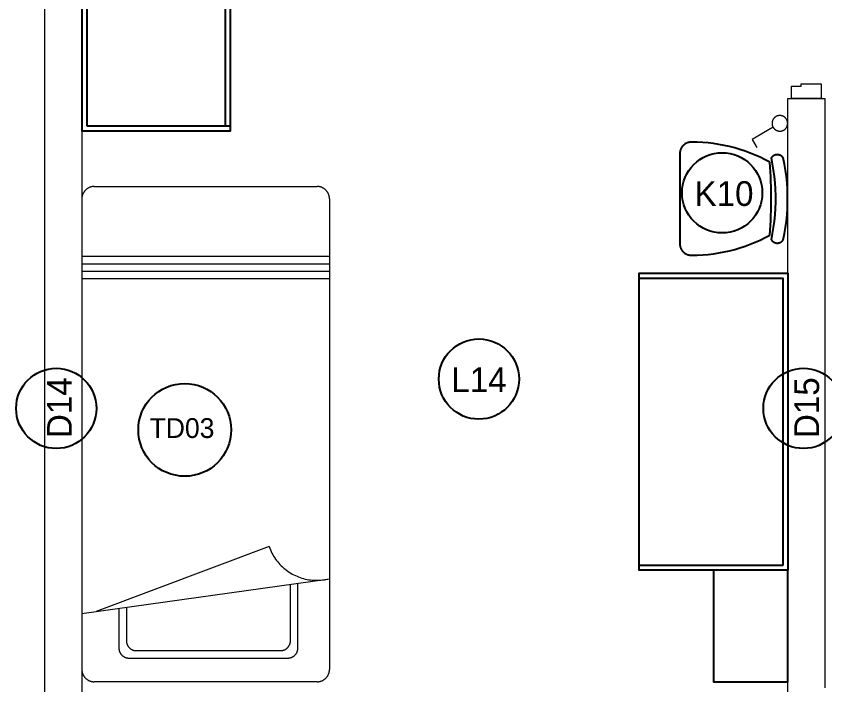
# Model space of a CAD drawing. Header units: metres. Extents: x 0 to 2861, y -1 to 1496.
# Drawn here: x 18.259 to 21.525, y 4.762 to 7.463 of the extents above; entities that cross this region are included whole.
import ezdxf

# ---------------------------------------------------------------- set-up
doc = ezdxf.new("R2010")
doc.units = ezdxf.units.M
for name, color, linetype, lineweight in [('#SAKLAR', 4, 'Continuous', 20), ('ARS-KUSEN', 25, 'Continuous', 9), ('ARS_DINDING', 1, 'Continuous', 15)]:
    doc.layers.add(name, color=color, linetype=linetype, lineweight=lineweight)
for name, color, linetype in [('ARS-FURNITURE', 252, 'Continuous'), ('FURNITURE', 251, 'Continuous'), ('TEKS', 7, 'Continuous')]:
    doc.layers.add(name, color=color, linetype=linetype)

# ---------------------------------------------------------------- blocks, each defined once
blk = doc.blocks.new('ADZXCV')
at = {"layer": 'FURNITURE'}
for points in [[(68700.2, 12163), (68675, 12168.1), (68649.7, 12172.3), (68624.2, 12175.8), (68598.6, 12178.3), (68573, 12180), (68547.3, 12180.9), (68521.6, 12180.9), (68495.9, 12180), (68470.3, 12178.3), (68444.7, 12175.8), (68419.2, 12172.3), (68393.9, 12168.1), (68368.7, 12163)], [(68368.7, 12163), (68367.8, 12162.4), (68367, 12161.8), (68366.3, 12161.2), (68365.5, 12160.5), (68364.8, 12159.8), (68364.1, 12159.1), (68363.4, 12158.3), (68362.7, 12157.6), (68362.1, 12156.8), (68361.5, 12156), (68360.9, 12155.2), (68360.4, 12154.3), (68359.8, 12153.4), (68359.3, 12152.6), (68358.9, 12151.7), (68358.5, 12150.7), (68358.1, 12149.8), (68357.7, 12148.9), (68357.4, 12147.9), (68357.1, 12147), (68356.8, 12146), (68356.6, 12145), (68356.4, 12144), (68356.3, 12143), (68356.1, 12142), (68356.1, 12141), (68356, 12140), (68356, 12139), (68356, 12138), (68356.1, 12137), (68356.1, 12136), (68356.3, 12135), (68356.4, 12134), (68356.6, 12133), (68356.8, 12132), (68357.1, 12131), (68357.4, 12130.1), (68357.7, 12129.1), (68358.1, 12128.2), (68358.5, 12127.2), (68358.9, 12126.3), (68359.3, 12125.4), (68359.8, 12124.5), (68360.4, 12123.7), (68360.9, 12122.8), (68361.5, 12122), (68362.1, 12121.2), (68362.7, 12120.4), (68363.4, 12119.6), (68364.1, 12118.9), (68364.8, 12118.2), (68365.5, 12117.5), (68366.3, 12116.8), (68367, 12116.2), (68367.8, 12115.6), (68368.7, 12115)], [(68700.2, 12115), (68701, 12115.6), (68701.8, 12116.2), (68702.6, 12116.8), (68703.4, 12117.5), (68704.1, 12118.2), (68704.8, 12118.9), (68705.5, 12119.6), (68706.2, 12120.4), (68706.8, 12121.2), (68707.4, 12122), (68708, 12122.8), (68708.5, 12123.7), (68709, 12124.5), (68709.5, 12125.4), (68710, 12126.3), (68710.4, 12127.2), (68710.8, 12128.2), (68711.2, 12129.1), (68711.5, 12130.1), (68711.8, 12131), (68712, 12132), (68712.3, 12133), (68712.5, 12134), (68712.6, 12135), (68712.7, 12136), (68712.8, 12137), (68712.9, 12138), (68712.9, 12139), (68712.9, 12140), (68712.8, 12141), (68712.7, 12142), (68712.6, 12143), (68712.5, 12144), (68712.3, 12145), (68712, 12146), (68711.8, 12147), (68711.5, 12147.9), (68711.2, 12148.9), (68710.8, 12149.8), (68710.4, 12150.7), (68710, 12151.7), (68709.5, 12152.6), (68709, 12153.4), (68708.5, 12154.3), (68708, 12155.2), (68707.4, 12156), (68706.8, 12156.8), (68706.2, 12157.6), (68705.5, 12158.3), (68704.8, 12159.1), (68704.1, 12159.8), (68703.4, 12160.5), (68702.6, 12161.2), (68701.8, 12161.8), (68701, 12162.4), (68700.2, 12163)], [(68700.2, 12115), (68675, 12120.1), (68649.7, 12124.3), (68624.2, 12127.8), (68598.6, 12130.3), (68573, 12132), (68547.3, 12132.9), (68521.6, 12132.9), (68495.9, 12132), (68470.3, 12130.3), (68444.7, 12127.8), (68419.2, 12124.3), (68393.9, 12120.1), (68368.7, 12115)], [(68680.6, 12109.1), (68621.9, 12112.9), (68563.1, 12114.8), (68504.3, 12114.7), (68445.5, 12112.8), (68386.7, 12109)], [(68386.7, 12109), (68376.4, 12089.6), (68366.7, 12070), (68357.7, 12050), (68349.4, 12029.7), (68341.8, 12009.1), (68334.9, 11988.3), (68328.7, 11967.3), (68323.2, 11946.1), (68318.5, 11924.7), (68314.4, 11903.1), (68311.1, 11881.4), (68308.6, 11859.7), (68306.8, 11837.8), (68305.7, 11815.9), (68305.4, 11794)], [(68762, 11794), (68761.7, 11815.9), (68760.6, 11837.8), (68758.8, 11859.7), (68756.3, 11881.5), (68753, 11903.2), (68748.9, 11924.7), (68744.2, 11946.1), (68738.7, 11967.4), (68732.5, 11988.4), (68725.6, 12009.2), (68717.9, 12029.8), (68709.6, 12050.1), (68700.6, 12070.1), (68690.9, 12089.8), (68680.6, 12109.1)], [(68305.4, 11794), (68305.3, 11792.4), (68305.4, 11790.7), (68305.4, 11789.1), (68305.6, 11787.5), (68305.8, 11785.9), (68306, 11784.3), (68306.3, 11782.7), (68306.7, 11781.1), (68307.1, 11779.6), (68307.5, 11778), (68308, 11776.5), (68308.6, 11775), (68309.2, 11773.5), (68309.9, 11772), (68310.6, 11770.6), (68311.4, 11769.1), (68312.2, 11767.7), (68313.1, 11766.4), (68314, 11765), (68315, 11763.7), (68316, 11762.5), (68317, 11761.2), (68318.1, 11760), (68319.2, 11758.9), (68320.4, 11757.7), (68321.6, 11756.7), (68322.8, 11755.6), (68324.1, 11754.6), (68325.4, 11753.7), (68326.8, 11752.8), (68328.2, 11751.9), (68329.6, 11751.1), (68331, 11750.4), (68332.4, 11749.7), (68333.9, 11749), (68335.4, 11748.4), (68337, 11747.8), (68338.5, 11747.3), (68340, 11746.9), (68341.6, 11746.5), (68343.2, 11746.2), (68344.8, 11745.9), (68346.4, 11745.7), (68348, 11745.5), (68349.6, 11745.4), (68351.2, 11745.3), (68352.9, 11745.3)], [(68714.5, 11745.3), (68716.2, 11745.3), (68717.8, 11745.4), (68719.4, 11745.5), (68721, 11745.7), (68722.6, 11745.9), (68724.2, 11746.2), (68725.8, 11746.5), (68727.4, 11746.9), (68728.9, 11747.3), (68730.5, 11747.8), (68732, 11748.4), (68733.5, 11749), (68735, 11749.7), (68736.4, 11750.4), (68737.8, 11751.1), (68739.2, 11751.9), (68740.6, 11752.8), (68742, 11753.7), (68743.3, 11754.6), (68744.6, 11755.6), (68745.8, 11756.7), (68747, 11757.7), (68748.2, 11758.9), (68749.3, 11760), (68750.4, 11761.2), (68751.4, 11762.5), (68752.4, 11763.7), (68753.4, 11765), (68754.3, 11766.4), (68755.2, 11767.7), (68756, 11769.1), (68756.8, 11770.6), (68757.5, 11772), (68758.2, 11773.5), (68758.8, 11775), (68759.4, 11776.5), (68759.9, 11778), (68760.3, 11779.6), (68760.7, 11781.1), (68761.1, 11782.7), (68761.4, 11784.3), (68761.6, 11785.9), (68761.8, 11787.5), (68762, 11789.1), (68762, 11790.7), (68762.1, 11792.4), (68762, 11794)], [(68352.9, 11745.3), (68714.5, 11745.3)]]:
    blk.add_lwpolyline(points, dxfattribs=at)
blk = doc.blocks.new('JUM')
at = {"layer": 'FURNITURE', "lineweight": 13}
for points in [[(61208, 1254.9), (61206.3, 1254.9), (61204.6, 1254.8), (61202.9, 1254.7), (61201.2, 1254.5), (61199.5, 1254.2), (61197.9, 1253.9), (61196.2, 1253.5), (61194.5, 1253.1), (61192.9, 1252.6), (61191.3, 1252), (61189.7, 1251.4), (61188.1, 1250.8), (61186.6, 1250.1), (61185, 1249.3), (61183.5, 1248.5), (61182, 1247.6), (61180.6, 1246.7), (61179.2, 1245.8), (61177.8, 1244.8), (61176.5, 1243.7), (61175.2, 1242.6), (61173.9, 1241.5), (61172.7, 1240.3), (61171.5, 1239.1), (61170.3, 1237.8), (61169.2, 1236.5), (61168.2, 1235.1), (61167.2, 1233.8), (61166.2, 1232.3), (61165.3, 1230.9), (61164.4, 1229.4), (61163.6, 1227.9), (61162.9, 1226.4), (61162.2, 1224.8), (61161.5, 1223.3), (61160.9, 1221.7), (61160.4, 1220), (61159.9, 1218.4), (61159.4, 1216.8), (61159.1, 1215.1), (61158.8, 1213.4), (61158.5, 1211.7), (61158.3, 1210), (61158.1, 1208.3), (61158.1, 1206.6), (61158, 1204.9)], [(61208, 1254.9), (62108, 1254.9)], [(62158, 1204.9), (62158, 1206.6), (62157.9, 1208.3), (62157.8, 1210), (62157.6, 1211.7), (62157.3, 1213.4), (62157, 1215.1), (62156.6, 1216.8), (62156.2, 1218.4), (62155.7, 1220), (62155.1, 1221.7), (62154.5, 1223.3), (62153.9, 1224.8), (62153.2, 1226.4), (62152.4, 1227.9), (62151.6, 1229.4), (62150.7, 1230.9), (62149.8, 1232.3), (62148.9, 1233.8), (62147.9, 1235.1), (62146.8, 1236.5), (62145.7, 1237.8), (62144.6, 1239.1), (62143.4, 1240.3), (62142.2, 1241.5), (62140.9, 1242.6), (62139.6, 1243.7), (62138.2, 1244.8), (62136.9, 1245.8), (62135.4, 1246.7), (62134, 1247.6), (62132.5, 1248.5), (62131, 1249.3), (62129.5, 1250.1), (62127.9, 1250.8), (62126.4, 1251.4), (62124.8, 1252), (62123.2, 1252.6), (62121.5, 1253.1), (62119.9, 1253.5), (62118.2, 1253.9), (62116.5, 1254.2), (62114.8, 1254.5), (62113.1, 1254.7), (62111.4, 1254.8), (62109.7, 1254.9), (62108, 1254.9)], [(61158, -695.1), (61158, 1204.9)], [(62158, -695.1), (62158, 1204.9)], [(61325.9, 1159.3), (61324.5, 1159.3), (61323.1, 1159.2), (61321.8, 1159.1), (61320.4, 1159), (61319.1, 1158.7), (61317.7, 1158.5), (61316.4, 1158.2), (61315.1, 1157.8), (61313.8, 1157.5), (61312.5, 1157), (61311.2, 1156.5), (61309.9, 1156), (61308.7, 1155.5), (61307.5, 1154.8), (61306.3, 1154.2), (61305.1, 1153.5), (61303.9, 1152.8), (61302.8, 1152), (61301.7, 1151.2), (61300.6, 1150.4), (61299.6, 1149.5), (61298.6, 1148.6), (61297.6, 1147.6), (61296.6, 1146.6), (61295.7, 1145.6), (61294.8, 1144.6), (61294, 1143.5), (61293.2, 1142.4), (61292.4, 1141.3), (61291.7, 1140.1), (61291, 1138.9), (61290.4, 1137.7), (61289.7, 1136.5), (61289.2, 1135.3), (61288.7, 1134), (61288.2, 1132.7), (61287.7, 1131.4), (61287.4, 1130.1), (61287, 1128.8), (61286.7, 1127.5), (61286.4, 1126.1), (61286.2, 1124.8), (61286.1, 1123.4), (61286, 1122.1), (61285.9, 1120.7), (61285.9, 1119.3)], [(61968.3, 1159.3), (61325.9, 1159.3)], [(62008.3, 1119.3), (62008.3, 1120.7), (62008.2, 1122.1), (62008.1, 1123.4), (62007.9, 1124.8), (62007.7, 1126.1), (62007.4, 1127.5), (62007.1, 1128.8), (62006.8, 1130.1), (62006.4, 1131.4), (62006, 1132.7), (62005.5, 1134), (62005, 1135.3), (62004.4, 1136.5), (62003.8, 1137.7), (62003.1, 1138.9), (62002.5, 1140.1), (62001.7, 1141.3), (62001, 1142.4), (62000.1, 1143.5), (61999.3, 1144.6), (61998.4, 1145.6), (61997.5, 1146.6), (61996.6, 1147.6), (61995.6, 1148.6), (61994.6, 1149.5), (61993.5, 1150.4), (61992.4, 1151.2), (61991.3, 1152), (61990.2, 1152.8), (61989.1, 1153.5), (61987.9, 1154.2), (61986.7, 1154.8), (61985.5, 1155.5), (61984.2, 1156), (61983, 1156.5), (61981.7, 1157), (61980.4, 1157.5), (61979.1, 1157.8), (61977.7, 1158.2), (61976.4, 1158.5), (61975.1, 1158.7), (61973.7, 1159), (61972.4, 1159.1), (61971, 1159.2), (61969.6, 1159.3), (61968.3, 1159.3)], [(61285.9, 1119.3), (61285.9, 856.7)], [(61355.9, 1129.3), (61354.5, 1129.3), (61353.1, 1129.2), (61351.8, 1129.1), (61350.4, 1129), (61349.1, 1128.7), (61347.7, 1128.5), (61346.4, 1128.2), (61345.1, 1127.8), (61343.8, 1127.5), (61342.5, 1127), (61341.2, 1126.5), (61339.9, 1126), (61338.7, 1125.5), (61337.5, 1124.8), (61336.3, 1124.2), (61335.1, 1123.5), (61333.9, 1122.8), (61332.8, 1122), (61331.7, 1121.2), (61330.6, 1120.4), (61329.6, 1119.5), (61328.6, 1118.6), (61327.6, 1117.6), (61326.6, 1116.6), (61325.7, 1115.6), (61324.8, 1114.6), (61324, 1113.5), (61323.2, 1112.4), (61322.4, 1111.3), (61321.7, 1110.1), (61321, 1108.9), (61320.4, 1107.7), (61319.7, 1106.5), (61319.2, 1105.3), (61318.7, 1104), (61318.2, 1102.7), (61317.7, 1101.4), (61317.4, 1100.1), (61317, 1098.8), (61316.7, 1097.5), (61316.4, 1096.1), (61316.2, 1094.8), (61316.1, 1093.4), (61316, 1092.1), (61315.9, 1090.7), (61315.9, 1089.3)], [(61938.3, 1129.3), (61355.9, 1129.3)], [(61978.3, 1089.3), (61978.3, 1090.7), (61978.2, 1092.1), (61978.1, 1093.4), (61977.9, 1094.8), (61977.7, 1096.1), (61977.4, 1097.5), (61977.1, 1098.8), (61976.8, 1100.1), (61976.4, 1101.4), (61976, 1102.7), (61975.5, 1104), (61975, 1105.3), (61974.4, 1106.5), (61973.8, 1107.7), (61973.1, 1108.9), (61972.5, 1110.1), (61971.7, 1111.3), (61971, 1112.4), (61970.1, 1113.5), (61969.3, 1114.6), (61968.4, 1115.6), (61967.5, 1116.6), (61966.6, 1117.6), (61965.6, 1118.6), (61964.6, 1119.5), (61963.5, 1120.4), (61962.4, 1121.2), (61961.3, 1122), (61960.2, 1122.8), (61959.1, 1123.5), (61957.9, 1124.2), (61956.7, 1124.8), (61955.5, 1125.5), (61954.2, 1126), (61953, 1126.5), (61951.7, 1127), (61950.4, 1127.5), (61949.1, 1127.8), (61947.7, 1128.2), (61946.4, 1128.5), (61945.1, 1128.7), (61943.7, 1129), (61942.4, 1129.1), (61941, 1129.2), (61939.6, 1129.3), (61938.3, 1129.3)], [(62008.3, 958.5), (62008.3, 1119.3)], [(61315.9, 1089.3), (61315.9, 860.9)], [(61978.3, 954.3), (61978.3, 1089.3)], [(62158, 979.6), (61158, 838.7)], [(61401.6, 709.3), (62100.3, 971.5)], [(61401.6, 709.3), (61399.2, 715.9), (61396.5, 722.4), (61393.6, 728.8), (61390.5, 735.2), (61387.1, 741.4), (61383.6, 747.5), (61379.8, 753.4), (61375.9, 759.3), (61371.7, 765), (61367.4, 770.5), (61362.8, 775.9), (61358.1, 781.1), (61353.2, 786.2), (61348.1, 791.1), (61342.8, 795.8), (61337.4, 800.3), (61331.9, 804.6), (61326.2, 808.8), (61320.3, 812.7), (61314.3, 816.4), (61308.2, 819.9), (61302, 823.3), (61295.7, 826.3), (61289.2, 829.2), (61282.7, 831.9), (61276.1, 834.3), (61269.4, 836.4), (61262.6, 838.4), (61255.7, 840.1), (61248.9, 841.6), (61241.9, 842.8), (61234.9, 843.8), (61227.9, 844.6), (61220.9, 845.1), (61213.8, 845.3), (61206.8, 845.4), (61199.8, 845.1), (61192.7, 844.7), (61185.7, 843.9), (61178.7, 843), (61171.8, 841.8), (61164.9, 840.3), (61158, 838.7)], [(61158, -371.7), (62158, -371.7)], [(61158, -401.7), (62158, -401.7)], [(61158, -431.7), (62158, -431.7)], [(61158, -461.7), (62158, -461.7)], [(61158, -695.1), (61158.1, -696.8), (61158.1, -698.5), (61158.3, -700.2), (61158.5, -701.9), (61158.8, -703.6), (61159.1, -705.3), (61159.4, -706.9), (61159.9, -708.6), (61160.4, -710.2), (61160.9, -711.8), (61161.5, -713.4), (61162.2, -715), (61162.9, -716.6), (61163.6, -718.1), (61164.4, -719.6), (61165.3, -721.1), (61166.2, -722.5), (61167.2, -723.9), (61168.2, -725.3), (61169.2, -726.6), (61170.3, -727.9), (61171.5, -729.2), (61172.7, -730.4), (61173.9, -731.6), (61175.2, -732.8), (61176.5, -733.9), (61177.8, -734.9), (61179.2, -735.9), (61180.6, -736.9), (61182, -737.8), (61183.5, -738.7), (61185, -739.5), (61186.6, -740.2), (61188.1, -740.9), (61189.7, -741.6), (61191.3, -742.2), (61192.9, -742.7), (61194.5, -743.2), (61196.2, -743.7), (61197.9, -744), (61199.5, -744.4), (61201.2, -744.6), (61202.9, -744.8), (61204.6, -745), (61206.3, -745), (61208, -745.1)], [(62108, -745.1), (62109.7, -745), (62111.4, -745), (62113.1, -744.8), (62114.8, -744.6), (62116.5, -744.4), (62118.2, -744), (62119.9, -743.7), (62121.5, -743.2), (62123.2, -742.7), (62124.8, -742.2), (62126.4, -741.6), (62127.9, -740.9), (62129.5, -740.2), (62131, -739.5), (62132.5, -738.7), (62134, -737.8), (62135.4, -736.9), (62136.9, -735.9), (62138.2, -734.9), (62139.6, -733.9), (62140.9, -732.8), (62142.2, -731.6), (62143.4, -730.4), (62144.6, -729.2), (62145.7, -727.9), (62146.8, -726.6), (62147.9, -725.3), (62148.9, -723.9), (62149.8, -722.5), (62150.7, -721.1), (62151.6, -719.6), (62152.4, -718.1), (62153.2, -716.6), (62153.9, -715), (62154.5, -713.4), (62155.1, -711.8), (62155.7, -710.2), (62156.2, -708.6), (62156.6, -706.9), (62157, -705.3), (62157.3, -703.6), (62157.6, -701.9), (62157.8, -700.2), (62157.9, -698.5), (62158, -696.8), (62158, -695.1)], [(62108, -745.1), (61208, -745.1)]]:
    blk.add_lwpolyline(points, dxfattribs=at)
blk = doc.blocks.new('LEMARI BAJU 2')
at = {"layer": 'ARS-FURNITURE'}
blk.add_lwpolyline([(-86.58, -58), (23.42, -58), (23.42, 2), (-86.58, 2)], close=True, dxfattribs=at)
for points in [[(-84.58, 2), (-84.58, -56)], [(21.42, 0), (-84.58, 0)], [(-31.58, 0), (-31.58, 2)], [(21.42, -56), (21.42, 2)], [(-84.58, -56), (21.42, -56)]]:
    blk.add_lwpolyline(points, dxfattribs=at)

msp = doc.modelspace()

# ---------------------------------------------------------------- linework, layer by layer
at = {"layer": '#SAKLAR'}
msp.add_lwpolyline([(21.3432, 7.0615), (21.3421, 7.0615), (21.341, 7.0614), (21.3399, 7.0613), (21.3388, 7.0612), (21.3378, 7.061), (21.3367, 7.0608), (21.3356, 7.0606), (21.3346, 7.0603), (21.3335, 7.06), (21.3325, 7.0596), (21.3315, 7.0592), (21.3304, 7.0588), (21.3295, 7.0583), (21.3285, 7.0578), (21.3275, 7.0573), (21.3266, 7.0567), (21.3257, 7.0562), (21.3248, 7.0555), (21.3239, 7.0549), (21.323, 7.0542), (21.3222, 7.0535), (21.3214, 7.0527), (21.3206, 7.0519), (21.3199, 7.0511), (21.3192, 7.0503), (21.3185, 7.0495), (21.3178, 7.0486), (21.3172, 7.0477), (21.3166, 7.0468), (21.316, 7.0459), (21.3155, 7.0449), (21.315, 7.0439), (21.3145, 7.0429), (21.3141, 7.0419), (21.3137, 7.0409), (21.3133, 7.0399), (21.313, 7.0388), (21.3127, 7.0378), (21.3124, 7.0367), (21.3122, 7.0356), (21.312, 7.0346), (21.3119, 7.0335), (21.3118, 7.0324), (21.3117, 7.0313), (21.3117, 7.0302), (21.3117, 7.0291), (21.3118, 7.028), (21.3118, 7.0269), (21.312, 7.0258), (21.3121, 7.0247), (21.3123, 7.0237), (21.3126, 7.0226), (21.3128, 7.0215), (21.3132, 7.0205), (21.3135, 7.0194), (21.3139, 7.0184), (21.3143, 7.0174), (21.3148, 7.0164), (21.3152, 7.0154), (21.3158, 7.0145), (21.3163, 7.0135), (21.3169, 7.0126), (21.3175, 7.0117), (21.3182, 7.0108), (21.3189, 7.01), (21.3196, 7.0091), (21.3203, 7.0083), (21.3211, 7.0075), (21.3219, 7.0068), (21.3227, 7.006), (21.3235, 7.0053), (21.3244, 7.0047), (21.3253, 7.004), (21.3262, 7.0034), (21.3271, 7.0028), (21.3281, 7.0023), (21.329, 7.0018), (21.33, 7.0013), (21.331, 7.0009), (21.332, 7.0005), (21.3331, 7.0001), (21.3341, 6.9998), (21.3352, 6.9995), (21.3362, 6.9992), (21.3373, 6.999), (21.3384, 6.9988), (21.3395, 6.9986), (21.3406, 6.9985), (21.3416, 6.9985), (21.3427, 6.9984), (21.3438, 6.9984), (21.3449, 6.9985), (21.346, 6.9985), (21.3471, 6.9986), (21.3482, 6.9988), (21.3493, 6.999), (21.3503, 6.9992), (21.3514, 6.9995), (21.3525, 6.9998), (21.3535, 7.0001), (21.3545, 7.0005), (21.3555, 7.0009), (21.3565, 7.0014), (21.3575, 7.0018), (21.3585, 7.0023), (21.3595, 7.0029), (21.3604, 7.0035), (21.3613, 7.0041), (21.3622, 7.0047), (21.363, 7.0054), (21.3639, 7.0061), (21.3647, 7.0068), (21.3655, 7.0076), (21.3663, 7.0084), (21.367, 7.0092), (21.3677, 7.01), (21.3684, 7.0109), (21.369, 7.0118), (21.3696, 7.0127), (21.3702, 7.0136), (21.3708, 7.0145), (21.3713, 7.0155), (21.3718, 7.0165), (21.3722, 7.0175), (21.3726, 7.0185), (21.373, 7.0195), (21.3734, 7.0206), (21.3737, 7.0216), (21.3739, 7.0227), (21.3742, 7.0237), (21.3744, 7.0248), (21.3745, 7.0259), (21.3747, 7.027), (21.3747, 7.0281), (21.3748, 7.0292), (21.3748, 7.0303), (21.3748, 7.0314), (21.3747, 7.0325), (21.3746, 7.0336), (21.3745, 7.0346), (21.3743, 7.0357), (21.3741, 7.0368), (21.3738, 7.0379), (21.3735, 7.0389), (21.3732, 7.04), (21.3728, 7.041), (21.3724, 7.042), (21.372, 7.043), (21.3715, 7.044), (21.371, 7.045), (21.3705, 7.0459), (21.3699, 7.0469), (21.3693, 7.0478), (21.3687, 7.0487), (21.368, 7.0495), (21.3673, 7.0504), (21.3666, 7.0512), (21.3658, 7.052), (21.365, 7.0528), (21.3642, 7.0535), (21.3634, 7.0542), (21.3626, 7.0549), (21.3617, 7.0556), (21.3608, 7.0562), (21.3599, 7.0568), (21.3589, 7.0573), (21.358, 7.0579), (21.357, 7.0584), (21.356, 7.0588), (21.355, 7.0593), (21.3539, 7.0596), (21.3529, 7.06), (21.3519, 7.0603), (21.3508, 7.0606), (21.3497, 7.0608), (21.3487, 7.061), (21.3476, 7.0612), (21.3465, 7.0613), (21.3454, 7.0614), (21.3443, 7.0615)], close=True, dxfattribs=at)
for points in [[(21.316, 7.0141), (21.2309, 6.9648)], [(21.2309, 6.9648), (21.2499, 6.9322)]]:
    msp.add_lwpolyline(points, dxfattribs=at)
at = {"layer": 'ARS-FURNITURE'}
for points in [[(21.3748, 5.225), (20.7748, 5.225), (20.7748, 6.425), (21.3748, 6.425)], [(21.3548, 5.245), (20.7748, 5.245), (20.7748, 6.405), (21.3548, 6.405)], [(21.3748, 5.225), (21.0748, 5.225), (21.0748, 4.775), (21.3748, 4.775)]]:
    msp.add_lwpolyline(points, close=True, dxfattribs=at)
at = {"layer": 'ARS-KUSEN'}
msp.add_lwpolyline([(21.3898, 7.13), (21.3898, 7.18), (21.4298, 7.18), (21.4298, 7.19), (21.5098, 7.19), (21.5098, 7.13)], close=True, dxfattribs=at)
at = {"layer": 'ARS_DINDING', "color": 251}
for points in [[(18.5248, 3.975), (18.3748, 3.975), (18.3748, 8.1)], [(18.5248, 8.1), (18.5248, 4.125)], [(21.3748, 4.125), (21.3748, 7.13), (21.5248, 7.13), (21.5248, 4.75)]]:
    msp.add_lwpolyline(points, dxfattribs=at)
at = {"layer": 'TEKS'}
for centre, radius in [((21.1104, 6.7491), 0.1619), ((18.9402, 5.7921), 0.1874)]:
    msp.add_circle(centre, radius, dxfattribs=at)
at = {"layer": 'TEKS', "color": 5}
for centre in [(20.128, 5.9972), (18.4214, 5.8788), (21.4386, 5.8788)]:
    msp.add_circle(centre, 0.1619, dxfattribs=at)

# ---------------------------------------------------------------- block references
at = {"layer": 'ARS-FURNITURE'}
for name, p, xscale, yscale, zscale, rotation in [('LEMARI BAJU 2', (19.1048, 7.2342), 0.01, 0.01, 0.01, 270), ('ADZXCV', (9.1938, 75.2594), 0.001, 0.001, 0.001, 270), ('JUM', (80.6828, 6.0299), 0.001, 0.001, 0.001, 180)]:
    msp.add_blockref(name, p, dxfattribs=dict(at, xscale=xscale, yscale=yscale, zscale=zscale, rotation=rotation))

# ---------------------------------------------------------------- texts
at = {"layer": 'TEKS', "attachment_point": 1}
for s, insert, char_height in [('K10', (20.9989, 6.7963), 0.1), ('L14', (20.0166, 6.0444), 0.1), ('TD03', (18.7984, 5.8393), 0.08)]:
    msp.add_mtext_dynamic_manual_height_columns(s, width=29.643153, gutter_width=1, heights=[0], dxfattribs=dict(at, insert=insert, char_height=char_height))
at = {"layer": 'TEKS', "char_height": 0.1, "attachment_point": 1, "rotation": 90}
for s, insert in [('D14', (18.3842, 5.759)), ('D15', (21.4015, 5.759))]:
    msp.add_mtext_dynamic_manual_height_columns(s, width=29.643153, gutter_width=1, heights=[0], dxfattribs=dict(at, insert=insert))

doc.saveas('drawing.dxf')
